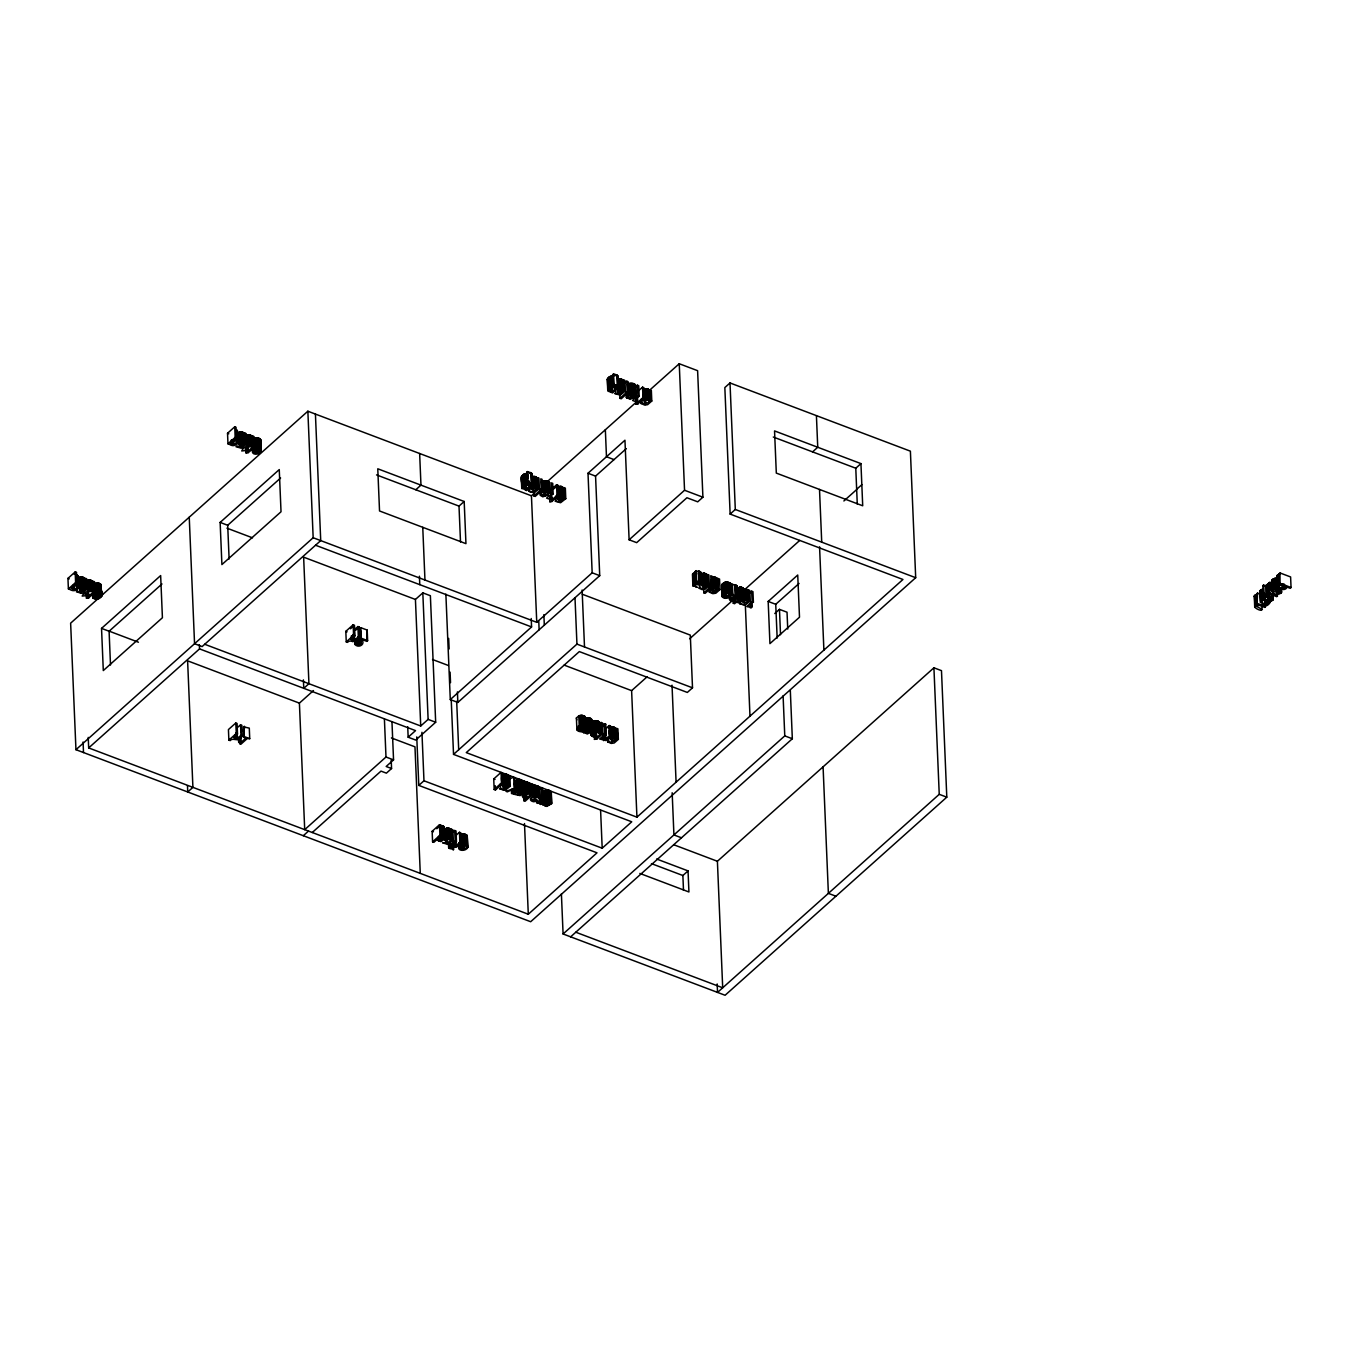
<?xml version="1.0" encoding="UTF-8"?>
<svg xmlns="http://www.w3.org/2000/svg" width="1359" height="1359" viewBox="0 0 1359 1359"><rect width="100%" height="100%" fill="white"/><g stroke="black" fill="none" stroke-linecap="round" stroke-linejoin="round"><path stroke-width="1.5" d="M1279.176 573.753L1280.059 572.971L1290.608 576.946L1291.05 587.496L1290.167 588.294L1286.939 587.071C1285.937 592.575 1272.415 587.513 1279.668 584.761L1279.176 573.753L1279.974 574.059L1276.797 575.944L1278.19 586.018M238.657 742.184L241.155 742.32L245.86 738.107L244.008 737.41L243.567 726.861L249.292 728.118L249.733 738.667L247.185 738.616L240.849 744.273L238.657 742.184L238.471 737.971M75.441 574.483L77.939 575.876L77.48 578.017M78.499 587.445L77.599 585.627L74.694 584.948L76.902 582.96L75.611 582.484L68.392 588.923L69.683 589.415C77.276 594.019 81.71 585.134 78.092 576.369M238.08 442.338L237.179 440.52L234.275 439.823L236.483 437.853L235.175 437.36L227.972 443.815L229.263 444.291C237.655 449.931 242.429 436.477 236.109 429.682M444.801 838.486L443.934 836.668L440.979 835.989L440.707 825.185L439.484 824.726L432.145 831.3L432.587 841.833L433.878 842.325L436.511 839.981L440.945 841.646L444.597 839.03L444.24 826.918L440.537 825.44M695.213 571.51L695.723 582.094L696.657 581.176C711.42 586.222 686.635 583.062 697.252 587.377L692.733 585.27L694.5 583.657L700.089 583.368L695.655 582.06L695.213 571.51L699.222 571.205L700.972 572.479L700.581 573.804M732.093 585.219L732.416 584.319L736.612 585.508L737.241 586.867L736.17 587.937M737.716 597.06C734.523 601.578 725.944 594.97 733.452 601.069C727.965 602.088 728.067 595.514 733.401 597.518C740.349 597.79 730.717 595.701 732.858 594.868L737.716 597.06L737.274 586.51M1269.901 602.275C1249.227 591.895 1270.087 617.564 1269.731 598.045M1263.343 588.991L1260.116 590.604L1260.71 592.966M1272.194 591.42C1273.349 585.406 1287.075 591.063 1279.142 594.036C1268.915 597.382 1267.42 575.214 1278.004 578.56M1254.697 606.827L1254.306 595.938L1257.483 594.223L1256.616 593.9L1257.075 604.959C1251.18 606.488 1258.961 610.633 1261.509 610.276L1262.222 605.265M449.234 846.691L450.203 847.065C448.674 849.188 455.944 846.929 453.26 850.105C453.498 847.948 447.349 849.851 449.234 846.691L449.065 842.478M1270.155 596.618L1270.325 600.831L1271.497 601.273L1273.06 598.945L1267.454 596.533L1267.03 584.608L1269.731 583.657L1270.002 589.976M582.026 726.555C586.85 732.654 575.452 731.533 579.121 727.88C581.363 724.687 584.404 729.07 585.984 727.507L585.202 716.652L582.06 715.327L578.815 715.836L576.403 717.994L576.896 719.93M522.536 484.993C520.446 480.559 520.616 472.066 527.802 474.053L527.971 478.266M608.271 381.013C605.18 378.312 611.227 374.897 613.809 376.392M531.216 794.166L532.507 794.658L525.169 801.215L523.861 800.723L526.154 798.684C516.845 797.529 528.481 789.851 531.216 794.166L530.774 783.616L530.673 794.641M722.156 586.68L721.731 584.659L724.84 582.298L728.339 582.281L731.448 583.962L731.94 595.786M252.298 451.154C251.942 455.724 260.35 454.755 261.251 450.933C259.535 443.68 249.224 455.367 252.111 446.941M458.917 847.303C458.561 851.872 466.969 850.904 467.853 847.082C466.137 839.828 455.843 851.515 458.73 843.09M101.483 596.584C101.84 592.048 93.431 592.983 92.548 596.805C94.977 603.005 106.291 596.635 101.229 590.265M466.867 837.637C469.008 833.967 462.077 833.067 460.072 835.089L460.514 845.638M551.108 793.163C551.499 788.815 543.736 789.528 542.343 792.841M551.55 803.713L551.176 801.759L547.507 800.689L544.398 801.725L542.632 804.443L546.794 806.431L551.55 803.713L551.091 791.651M591.658 720.746L590.061 718.113L585.219 718.35L585.712 732.943L588.787 732.671L590.791 730.378L589.228 729.188L586.629 729.613L584.676 731.567L585.712 732.943M592.099 731.295L591.726 729.341L588.056 728.254L584.948 729.307L583.181 732.025L587.343 734.013L592.099 731.295L591.641 719.217M525.254 485.893L525.423 490.106L526.646 490.582L531.896 485.826L531.811 483.498L527.955 482.122C539.727 487.456 511.935 482.173 525.576 489.886L525.033 473.849M617.835 377.089L616.799 374.931L613.538 373.929L612.603 374.744L613.113 385.327L617.02 386.873L615.933 388.351L613.588 386.737L610.089 387.247L607.881 389.32L608.254 391.205L612.654 392.921L618.277 387.638L617.241 385.463L613.979 384.478L613.113 385.327M77.378 591.029L76.41 591.811L81.846 593.356L87.061 589.279L86.619 578.747L85.328 578.255L85.77 588.804C71.161 583.13 88.199 597.365 77.378 591.029L77.123 586.782M244.348 433.64C237.842 426.981 235.498 439.144 238.386 444.172C242.395 446.856 241.63 448.742 236.959 445.922L235.973 446.703L241.409 448.249L246.642 444.172L246.2 433.623L244.909 433.13L244.79 444.189L244.909 433.13M238.386 444.172L241.409 442.354L244.79 444.189M557.53 498.685L560.554 496.867L564.495 498.192L564.053 487.643L565.344 488.136L565.786 498.685L560.554 502.745L555.118 501.199C566.516 502.201 555.202 502.151 557.343 494.472M444.631 829.805L447.672 827.988L452.887 829.805L453.328 840.355L448.096 844.415L442.66 842.869L448.572 842.954L445.157 840.83L444.801 829.33M445.072 840.355L448.113 838.537L452.037 839.862L451.596 829.313M640.955 399.342L641.125 403.555L644.676 405.084L647.682 404.642L651.793 401.024L651.352 390.492L650.061 389.999L650.502 400.548C635.893 394.874 652.932 409.11 642.111 402.774L641.856 398.527M523.47 791.244L524.761 791.719L520.106 795.61L514.093 794.251L519.987 794.336L516.59 792.212L516.063 781.187L518.017 779.522L522.468 781.187L523.47 791.244L522.468 781.187M522.909 791.736L519.529 789.902L516.59 792.212M607.507 737.682L607.677 741.895L611.21 743.424L614.234 742.982L618.345 739.364L617.903 728.832L616.612 728.339L617.054 738.871C602.445 733.214 619.483 747.45 608.662 741.114L608.407 736.867M707.495 585.593C693.515 578.373 710.604 594.359 699.664 587.326L699.409 583.079L699.664 587.326L698.679 588.09L702.212 589.636L705.236 589.177L709.347 585.576L708.905 575.027L707.614 574.534L707.495 585.593L707.614 574.534M748.435 601.069C733.945 594.732 752.376 608.475 739.619 603.583L745.055 605.129L750.287 601.052L749.845 590.519L748.554 590.027L748.435 601.069L748.554 590.027M360.831 632.886L360.169 634.024M359.948 644.981L361.273 643.436L359.863 628.571L360.848 627.688L367.185 630.083L367.626 640.633L366.828 641.346L361.766 639.443C365.928 644.659 358.249 648.583 354.75 644.336L354.189 629.846L357.91 626.567L359.218 627.06L359.948 644.981L356.075 643.809L355.582 639.223M514.84 777.603L515.282 788.135L512.904 793.945L511.562 793.435L511.375 789.222M511.562 793.435L513.532 789.018L507.349 791.855L505.956 791.312L515.282 788.135M99.954 596.38C96.387 588.549 89.779 604.245 99.954 596.38L99.445 583.402L94.603 583.64M696.742 573.277L693.362 573.345L692.631 575.418M540.746 493.3L540.44 495.44L542.768 496.816L548.017 495.186L547.456 481.222L541.545 481.664L541.986 492.196L540.746 493.3L540.576 489.087M730.564 583.249C735.389 608.254 730.683 584.914 722.173 595.208C721.357 597.077 723.735 598.164 725.247 598.3C733.673 598.979 728.237 587.088 729.256 582.569M440.979 835.989L440.707 825.185M100.668 586.612L101.212 584.999L99.445 583.402M260.248 441.488C262.389 437.819 255.458 436.918 253.453 438.94L253.895 449.489M237.044 432.892L237.502 430.769M1270.325 600.831L1271.599 599.387L1266.571 597.331L1263.853 598.385L1265.484 596.924L1263.275 596.091L1266.367 596.125L1265.925 585.593L1267.03 584.608M1269.918 592.966L1277.613 595.888L1276.73 596.669L1271.26 594.613L1267.166 595.48L1270.172 594.189L1269.034 593.764L1269.918 592.966L1269.476 582.416L1273.332 583.877M85.209 589.296C90.407 573.94 72.859 571.748 78.975 588.821M537.535 488.713C523.045 482.36 541.477 496.103 528.719 491.211L534.155 492.773L539.387 488.696L538.945 478.147L537.654 477.655L537.535 488.713L537.654 477.655M502.643 785.298C499.908 776.006 502.371 771.538 508.572 775.225L509.013 785.774C493.64 780.949 512.513 792.96 499.636 788.781L505.072 790.326L510.304 786.249L509.863 775.717M700.819 574.551L704.234 573.226L707.054 575.044M717.688 579.07C710.468 572.088 709.908 585.542 712.184 590.553C717.756 592.371 712.829 594.07 710.298 591.352L710.044 587.105L710.298 591.352L709.33 592.116L712.863 593.662L715.87 593.203L719.981 589.602L719.54 579.053L718.248 578.56L718.13 589.619L718.248 578.56M718.13 589.619C717.314 586.731 710.655 587.411 712.184 590.553M616.493 739.381C621.675 724.024 604.143 721.833 610.259 738.905M1268.015 603.311C1255.444 592.388 1266.758 614.591 1267.845 599.098M530.876 475.854L531.369 472.949L527.513 471.573L526.596 472.405L527.105 482.972M227.972 443.815L227.531 433.266L234.733 426.811L236.041 427.304L236.551 440.214M68.392 588.923L67.95 578.373L75.17 571.935L76.461 572.428L76.987 585.338M74.252 574.398L76.461 572.428M246.489 435.78L248.884 434.812L251.738 435.78C251.585 449.999 253.029 443.425 245.299 449.438L247.695 450.339L247.508 446.109M250.141 438.464L252.774 436.103L254.065 436.596L254.507 447.145L249.241 451.851L247.933 451.358L247.763 447.145M242.582 446.143L244.042 444.835C242.395 441.182 237.162 445.276 242.582 446.143L242.055 431.907M91.359 581.601L92.157 580.888L89.83 579.953L86.908 580.905M83.018 591.267L84.479 589.959C82.831 586.307 77.599 590.384 83.018 591.267L82.474 577.031M88.114 595.446L82.186 596.074L83.562 593.73L88.267 590.808L92.599 591.437L89.439 591.454L85.736 594.546L88.114 595.446L87.367 580.548M247.695 450.339L241.749 450.95L243.125 448.606L247.848 445.701L250.888 445.65L252.179 446.33L251.381 447.043M246.964 452.122L248.442 452.683L246.047 452.938L246.709 445.786M247.933 451.358L253.216 446.652L252.774 436.103M88.879 597.79L86.466 598.062L88.879 597.79L88.692 593.577M93.635 591.777L94.926 592.252L89.66 596.975L88.369 596.482L93.635 591.777L93.193 581.227L94.484 581.72L95.096 598.232M534.58 492.977L531.437 495.797L307.864 411.216L70.634 623.169L75.951 749.692L530.673 921.725L915.694 577.711L910.394 451.171L730.004 382.949L724.84 387.57L730.14 514.093L902.954 579.478L636.929 817.167L466.256 752.614L579.325 651.59L687.331 692.444L692.512 687.824L690.304 635.112L582.298 594.24M101.534 628.385L160.651 575.57L162.417 617.733L103.301 670.565L101.534 628.385L109.094 631.239L161.976 583.979M220.141 522.417L279.258 469.585L281.024 511.765L221.908 564.58L220.141 522.417L227.7 525.27L280.6 478.011M75.951 749.692L313.165 537.739L307.864 411.216M416.754 736.901L418.793 785.4L597.009 852.823L528.294 914.233L88.675 747.926L199.535 648.889L199.348 644.676M415.803 489.75L420.967 485.129L419.642 453.498M460.514 541.952L459.002 506.109L464.183 501.488L377.768 468.787L379.535 510.967L465.95 543.651L464.183 501.488M240.543 724.806L240.985 735.355L236.551 738.99L233.578 737.563L237.519 734.047L237.078 723.498L235.787 723.005L228.431 729.562L228.873 740.111L230.181 740.604C232.848 736.748 239.371 743.424 242.276 735.848L241.834 725.298L240.543 724.806L236.806 728.067M623.662 380.01L623.543 391.052L623.662 380.01L624.953 380.503L625.395 391.035L620.18 395.112L614.744 393.566C616.969 392.632 623.373 397.134 620.468 389.438M615.202 388.997C612.926 384.529 605.485 391.851 612.314 391.596L615.202 388.997L615.032 384.784M358.351 637.116L359.659 637.609C356.754 645.185 350.231 638.526 347.547 642.365L346.256 641.873L345.815 631.34L353.153 624.766L354.461 625.259L354.903 635.808L350.962 639.325L353.935 640.769L358.351 637.116L357.91 626.567M623.866 383.816L626.805 381.2L628.096 381.692L628.724 394.144L626.244 397.287L630.168 399.325L634.024 397.541L633.481 383.561L627.552 384.002L627.994 394.552M350.52 628.775L353.136 626.431M228.873 740.111L236.228 733.554L237.519 734.047M240.713 731.771L243.856 728.968M355.786 630.117L359.218 627.06M621.352 393.023L622.813 391.715C621.165 388.062 615.933 392.156 621.352 393.023L620.808 378.787L617.682 379.246M346.256 641.873L353.595 635.316L353.153 624.766M627.246 391.749L628.538 392.224L621.199 398.799L619.908 398.306L627.246 391.749L626.805 381.2M634.806 387.57L637.439 385.226L638.73 385.718L639.189 396.25C633.073 399.699 639.834 402.91 633.906 400.973L632.614 400.48L637.881 395.758L637.439 385.226M244.008 737.41L244.28 726.216M367.185 630.083L366.828 641.346M526.29 489.24C536.058 481.596 515.74 487.235 526.29 489.24L526.12 485.027M354.75 644.336L355.837 643.47M360.305 639.104L361.29 638.22L360.848 627.688M638.611 390.696L642.552 387.162L643.86 387.655L644.54 402.4M633.481 383.561L635.672 384.954L636.114 395.503C634.126 395.656 622.337 392.496 634.024 397.541M536.805 489.359C535.14 485.707 529.908 489.801 535.327 490.667L536.805 489.359L536.125 476.975L532.133 476.669M384.41 719.064L385.99 757.014L304.705 829.653L299.405 703.13L313.47 690.559M204.699 644.268L420.729 725.995L415.429 599.455L422.819 592.864L430.378 595.718L435.678 722.241L415.718 740.077L408.159 737.207L407.717 726.674M547.167 481.749L636.793 401.669M649.364 390.424L679.245 363.736L697.609 370.684L702.909 497.207L697.728 501.828L686.924 497.751L636.675 542.649L629.115 539.795L624.953 440.231L588.005 473.255L592.167 572.802L536.754 622.32L313.165 537.739M635.842 403.98L638.237 403.725L635.842 403.98L635.655 399.767M642.994 397.694L644.302 398.187L639.019 402.91L637.728 402.417L642.994 397.694L642.552 387.162M541.239 489.393L542.53 489.886L535.191 496.443L533.883 495.95L541.239 489.393L540.797 478.844L542.088 479.336L541.986 492.196M547.456 481.222L549.648 482.615L548.407 483.124M641.125 403.555L642.111 402.774M649.211 401.703L647.75 403.011C642.331 402.128 647.563 398.034 649.211 401.703L648.549 389.32L647.207 388.776L643.69 389.523L644.132 400.073M552.586 488.34L556.544 484.806L557.836 485.299L558.277 495.848L553.011 500.554L551.72 500.061L551.448 493.742M553.894 488.832L557.836 485.299M549.648 482.615L550.089 493.147C548.102 493.3 536.329 490.157 548.017 495.186M551.873 493.419L546.607 498.124L547.898 498.617C553.843 500.554 547.031 497.36 553.164 493.912L552.722 483.362L551.431 482.87L551.873 493.419L553.164 493.912M563.934 498.685L564.053 487.643M552.213 501.369L549.817 501.641L552.213 501.369L552.043 497.156M551.72 500.061L556.986 495.356L556.544 484.806M561.726 500.656L563.187 499.348C561.539 495.695 556.307 499.789 561.726 500.656L561.199 486.42L557.683 487.185M445.871 594.138L450.288 699.579L457.847 702.433L599.727 575.655L595.565 476.109L626.346 448.606M408.159 737.207L415.548 730.615L199.535 648.889M420.729 725.995L428.119 719.387L422.819 592.864M450.288 699.579L531.573 626.941L531.216 618.515M629.115 539.795L684.545 490.259L679.245 363.736M303.312 835.7L308.493 831.079M312.264 832.506L380.996 771.114L386.398 773.152L391.562 768.531L391.205 760.089M391.97 721.918L393.549 759.885L386.16 766.493L391.562 768.531M418.793 785.4L423.974 780.779L421.936 732.28M423.974 780.779L602.19 848.203L631.748 821.787L453.532 754.381L576.946 644.115L574.993 597.705M730.14 514.093L735.304 509.472L730.004 382.949M812.563 451.884L817.744 447.264L816.419 415.633M706.765 586.239C705.1 582.586 699.868 586.68 705.287 587.547L706.765 586.239L705.831 574.942M436.817 828.769L439.823 826.068M494.166 789.494L493.725 778.945L501.063 772.388L501.505 782.937L494.166 789.494L495.457 789.987L502.813 783.43L502.371 772.88M711.199 586.273L712.49 586.765L705.151 593.322L703.843 592.83L711.199 586.273L710.757 575.723L712.048 576.216L712.728 590.978M432.587 841.833L439.925 835.275L439.484 824.726M717.399 590.265C715.751 586.612 710.519 590.706 715.938 591.573L717.399 590.265L716.957 579.732M857.274 504.07L855.779 468.226L860.943 463.606L774.545 430.922L776.312 473.102L862.71 505.786L860.943 463.606M452.071 832.846L454.704 830.485L456.012 830.978L456.454 841.527L452.513 845.043L454.738 846.572L459.903 842.835L459.461 832.286L460.769 832.778L461.279 849.273C474.495 848.356 457.966 840.949 461.279 849.273M730.479 584.829L731.448 583.962M506.244 788.237L507.722 786.929C506.058 783.277 500.825 787.371 506.244 788.237L506.075 784.024M459.461 832.286L455.741 835.564M450.746 841.017L449.285 842.325C443.866 841.459 449.099 837.365 450.746 841.017L450.475 834.698M459.903 842.835L461.211 843.327L456.216 847.32L449.88 845.74L455.146 841.034L454.704 830.485M585.984 727.507C581.669 721.68 571.409 731.516 581.295 731.703L582.281 730.802M742.439 588.787L743.237 588.073L740.91 587.139L737.988 588.09M856.663 489.325L861.827 484.687M636.929 817.167L631.612 690.644L647.292 676.646M689.659 638.781L733.673 599.455M744.681 589.619L799.721 540.44M843.888 500.978L856.544 489.682M591.522 722.19C593 719.591 601.137 720.61 598.656 723.192M739.024 598.419L739.194 602.632L736.068 602.377L734.556 603.736L733.265 603.243L734.777 601.901L734.59 597.671M520.701 793.707L522.162 792.399C520.514 788.747 515.282 792.824 520.701 793.707L520.174 779.471M598.589 724.874L601.222 722.512L602.53 723.005L602.971 733.554L597.688 738.26L596.397 737.767L596.142 731.448M743.237 588.073L743.679 598.623L740.519 598.639L736.799 601.731L739.194 602.632M749.03 593.56L751.663 591.199L752.954 591.692L753.396 602.241C745.157 604.076 754.568 611.38 751.629 602.903M601.799 726.08L604.432 723.735L605.723 724.211L606.165 734.76L602.224 738.277L604.466 739.806L609.63 736.068L609.189 725.536L610.48 726.012L610.921 736.561L605.944 740.553L599.608 738.973L604.874 734.268L604.432 723.735M603.107 726.555L605.723 724.211M529.925 795.321C527.785 790.7 520.004 798.277 526.884 798.022L529.925 795.321L529.246 784.381M600.168 732.875C595.854 727.048 585.61 736.884 595.48 737.054C598.487 735.525 589.5 736.425 593.305 733.248C595.548 730.038 598.656 734.472 600.168 732.875L599.727 722.325M538.623 788.237C540.78 785.944 534.087 784.687 532.218 786.012M609.189 725.536L605.451 728.798L605.893 739.347M596.907 739.092L594.512 739.347L596.907 739.092L596.72 734.862M596.397 737.767L601.663 733.062L601.222 722.512M538.742 789.987L541.375 787.642L541.816 798.175L536.55 802.897L537.841 803.373C538.81 801.572 540.202 806.21 541.578 803.577L541.341 799.33M608.203 728.05L610.48 726.012M751.663 591.199L752.105 601.748L746.838 606.454L748.13 606.946C749.098 605.146 750.491 609.783 751.867 607.15M540.033 797.92C536.873 792.433 524.965 799.636 533.408 801.708C546.131 800.893 522.111 794.964 540.033 797.92L539.591 787.371M607.677 741.895L608.475 736.901M768.175 601.442L797.733 575.027L799.5 617.207L769.941 643.622L768.175 601.442L775.734 604.296L799.075 583.453M615.746 740.043C614.098 736.374 608.866 740.468 614.285 741.351L615.746 740.043L614.829 728.747M774.783 613.538L779.471 609.359L787.031 612.213L787.744 629.081M575.791 932.223L722.699 987.789L717.399 861.266L933.922 667.796L941.481 670.65L946.798 797.172L725.094 995.264L563.085 933.973L784.772 735.882L783.09 695.825M570.644 936.827L792.331 738.752L790.309 690.236M683.492 890.281L682.881 875.519L688.045 870.898L656.618 859.007M933.922 667.796L939.239 794.319L717.535 992.41L717.178 983.967M1263.275 596.091L1262.834 585.542L1265.925 585.593M1256.616 593.9L1257.517 593.119L1261.356 594.562M1269.187 594.393L1268.593 583.215L1269.476 582.416M1257.517 593.119L1257.075 604.959M1266.367 596.125L1266.537 585.049L1267.607 585.457M1267.454 596.533L1266.979 595.599M1262.392 609.478L1256.446 606.335L1259.012 605.197L1264.77 607.371L1265.654 606.573L1257.958 603.651M743.679 598.623L739.84 597.79L733.894 601.561L734.777 601.901M1261.679 590.536L1262.953 589.925M1279.6 592.898L1280.297 591.386L1277.069 589.806L1273.638 591.318L1279.193 593.102L1279.431 588.685M257.751 452.853C262.763 450.627 256.562 447.502 254.575 450.525C250.736 454.535 262.457 454.331 257.581 448.64M548.238 805.089C553.249 802.863 547.065 799.738 545.061 802.761C541.239 806.77 552.96 806.583 548.068 800.876M80.249 578.339L83.154 578.339M532.558 477.756L535.48 477.756M503.476 775.309L505.174 774.868M517.932 780.779L519.614 780.338M579.155 716.957L580.735 716.244M593.339 722.308L594.376 721.782M523.691 783.447L527.275 782.342L530.231 784.109M623.543 391.052C621.097 386.092 613.011 392.377 620.638 393.651M742.575 589.262L745.7 588.804L747.994 590.519M1274.012 579.58L1278.038 579.681M1284.34 588.345L1285.886 586.663L1281.52 585.016C1273.349 586.51 1289.198 592.558 1284.17 584.132M545.639 791.482L547.201 790.989M440.554 840.711L443.357 838.01L440.265 836.617C432.111 839.403 444.359 844.296 440.367 836.481M233.867 444.512L236.398 442.609L235.99 441.063L233.544 440.469L230.554 443.136L233.867 444.512L233.697 440.299M74.286 589.636L76.834 587.734L76.41 586.171L73.981 585.593L70.991 588.26L74.286 589.636L74.116 585.423M508.776 779.319L513.668 777.161L514.11 787.693M524.523 475.157L527.258 474.886M628.724 394.144L632.105 393.651L636.114 395.503M542.717 491.788L546.097 491.295L550.089 493.147M462.264 835.156L464.863 835.122M694.33 574.11L696.589 574.245M240.305 432.909L241.511 432.774M619.075 379.79L620.961 379.84M88.998 580.922L90.424 581.04M543.753 481.749L546.08 481.715M1279.668 584.761L1280.059 572.971M526.188 783.396L528.073 783.497M611.431 377.123L612.807 377.089M695.281 571.544L696.691 571.544M612.671 374.778L613.86 374.948M526.663 472.422L527.853 472.592M541.816 798.175L543.107 798.667L539.37 802.014L541.578 803.577M745.157 589.67L747.246 591.182L747.433 595.395M440.928 826.187L442.609 826.901M620.808 378.787L623.101 380.52M561.199 486.42L563.492 488.153M582.365 716.244L583.911 717.025M614.625 375.101L616.239 375.797M727.863 583.062L729.239 583.623M517.303 784.364L514.551 782.903L514.993 793.452M1291.05 587.496L1280.501 583.504L1280.416 584.608M1268.593 583.215L1269.731 583.657M1262.834 585.542L1265.042 586.375M773.288 437.02L855.779 468.226M624.104 390.56L625.395 391.035M637.881 395.758L639.189 396.25M650.502 400.548L651.793 401.024M614.03 459.597L606.471 456.743L605.35 429.767M684.545 490.259L702.909 497.207M735.304 509.472L915.694 577.711M588.005 473.255L595.565 476.109M538.096 488.204L539.387 488.696M556.986 495.356L558.277 495.848M564.495 498.192L565.786 498.685M708.056 585.083L709.347 585.576M718.69 589.11L719.981 589.602M748.996 600.576L750.287 601.052M752.105 601.748L753.396 602.241M729.8 596.55L724.466 594.529L727.711 593.509L730.836 595.344L730.479 586.901M376.528 474.903L459.002 506.109M227.531 433.266L228.822 433.759M592.167 572.802L599.727 575.655M245.35 443.68L246.642 444.172M253.216 446.652L254.507 447.145M315.543 545.231L531.573 626.941M576.946 644.115L692.512 687.824M784.772 735.882L792.331 738.752M939.239 794.319L946.798 797.172M226.936 528.158L252.502 537.824M415.429 599.455L303.635 557.173L308.935 683.696L303.753 688.317L303.414 679.891M564.155 665.112L631.612 690.644M432.519 659.506L448.368 665.485M345.815 631.34L347.106 631.833M353.595 635.316L354.903 635.808M361.29 638.22L367.626 640.633M601.663 733.062L602.971 733.554M604.874 734.268L606.165 734.76M609.63 736.068L610.921 736.561M617.054 738.871L618.345 739.364M67.95 578.373L69.241 578.866M85.77 588.804L87.061 589.279M428.119 719.387L435.678 722.241M681.488 837.79L673.928 834.936L672.161 792.756M835.938 896.227L828.378 893.356L823.078 766.833M108.941 631.069L138.448 642.229M299.405 703.13L187.61 660.831L192.91 787.371L187.746 791.991L187.474 785.655M391.409 737.937L414.971 746.838L420.271 873.378M673.724 844.737L717.399 861.266M493.725 778.945L495.016 779.437M501.505 782.937L502.813 783.43M509.013 785.774L510.304 786.249M385.99 757.014L393.549 759.885M651.454 863.628L682.881 875.519M639.834 873.412L688.928 891.98L688.045 870.898M243.567 726.861L245.418 727.575M240.985 735.355L242.276 735.848M244.722 736.765L249.733 738.667M432.145 831.3L433.436 831.776M439.925 835.275L441.148 835.734M452.037 839.862L453.328 840.355M455.146 841.034L456.454 841.527M529.314 472.966L530.469 473.713M514.517 784.228L515.757 784.806M589.296 718.792L590.265 719.523M597.077 721.765L598.096 722.393M734.726 585.593L735.848 586.527M647.36 389.829L648.277 390.407M448.878 829.143L449.812 829.72M517.049 782.563L516.063 781.187M561.879 487.728L562.745 488.798M242.734 433.232L243.601 434.302M1254.935 597.264L1254.255 596.278M648.549 389.32L649.942 401.041M536.125 476.975L537.094 478.164M1272.687 582.281L1271.752 580.871M84.037 579.41L83.545 578.662L83.731 582.875M359.863 628.571L360.831 632.105M444.24 826.918L444.223 839.59M1283.694 584.268L1283.864 588.481M1283.151 584.336L1283.338 588.549M1282.573 584.319L1282.76 588.549M1281.962 584.251L1282.132 588.464M1281.367 588.345L1281.554 592.558M1280.908 588.838L1281.095 593.051M1278.513 574.449L1278.955 584.982M1279.006 588.889L1279.193 593.102M1277.885 574.738L1278.326 585.287M1278.53 589.008L1278.717 593.237M1277.341 575.112L1277.766 587.734M1278.004 589.076L1278.19 593.288M1276.984 575.52L1277.511 588.906M1276.797 575.944L1277.239 586.901M1277.426 589.076L1277.613 593.288M1276.797 588.991L1276.984 593.203M1276.169 578.271L1276.611 588.821M1275.303 578.305L1275.744 588.855M1274.487 578.441L1274.929 588.991M1273.74 578.679L1274.181 589.211M1273.094 579.002L1273.536 589.551M1272.517 579.427L1272.958 589.976M1272.924 593.509L1273.196 599.846M1272.075 579.902L1272.619 592.371M1272.737 593.832L1272.992 600.151M1271.82 580.395L1272.313 591.895M1272.568 594.461L1272.754 598.673M1272.126 594.189L1272.296 598.402M1270.648 596.363L1270.818 600.576M1270.206 596.567L1270.376 600.78M1269.578 596.431L1269.833 602.75M1269.323 596.924L1269.578 603.243M1268.779 596.652L1269.136 603.736M1267.998 584.064L1268.44 594.613M1267.454 584.319L1267.896 594.868M1268.1 596.244L1268.27 600.457M1267.471 599.37L1267.641 603.583M1266.724 584.931L1267.166 595.48M1267.047 599.574L1267.217 603.787M1266.571 599.71L1266.741 603.923M1266.044 599.761L1266.214 603.991M1265.467 599.761L1265.637 603.974M1264.38 593.187L1265.025 603.889M1263.717 584.744L1264.159 595.293M1264.6 603.141L1264.77 607.371M1263.513 593.22L1263.785 599.54M1262.511 589.126L1262.953 599.676M1261.781 589.364L1262.222 599.914M1261.135 589.687L1261.577 600.236M1260.557 590.112L1260.999 600.661M1260.116 590.604L1260.557 601.137M1259.861 591.08L1260.354 602.598M1255.903 594.63L1256.345 605.18M1255.291 594.902L1255.733 605.451M1254.816 595.259L1255.257 605.791M1254.493 595.599L1255.003 607.49M819.511 489.444L821.719 542.156M819.562 546.794L823.894 650.129M779.471 609.359L780.525 634.67M775.734 604.296L777.161 638.051M751.272 602.818L751.459 607.031M750.881 602.683L751.051 606.895M747.79 590.163L748.231 600.712M747.501 589.772L747.943 600.304M747.025 589.347L747.467 599.897M746.771 590.435L746.94 594.647M746.193 588.94L746.635 599.489M745.7 588.804L746.142 599.336M745.174 588.719L745.615 599.251M744.613 588.702L745.055 599.234M745.31 604.381L749.981 716.142M744.069 588.736L744.511 599.285M743.543 588.855L743.985 599.387M743.033 589.025L743.475 599.574M742.609 587.7L743.016 599.812M742.71 595.123L742.88 599.336M741.963 587.394L742.49 602.02M742.014 596.363L742.201 600.593M741.436 587.224L742.116 601.544M740.91 587.139L741.351 597.671M740.4 587.105L740.842 597.654M739.891 587.139L740.604 602.801M739.398 587.258L739.84 597.79M738.905 587.445L739.347 597.994M739.449 599.37L739.619 603.583M738.447 587.717L738.888 598.266M737.19 586.171L737.512 597.739M736.952 585.831L737.393 596.363M736.612 585.508L737.054 596.04M736.119 585.202L736.561 595.735M735.423 584.897L735.865 595.446M734.641 584.642L735.083 595.191M732.416 584.319L732.858 594.868M733.079 599.03L733.265 603.243M731.023 583.606L731.465 594.155M729.987 582.892L730.429 593.441M729.256 593.764L729.426 597.994M728.339 582.281L728.781 592.83M727.439 582.111L727.88 592.643M726.555 582.06L726.997 592.592M725.672 582.128L726.114 592.66M724.84 582.298L725.281 592.847M724.058 582.603L724.5 593.136M724.381 593.951L724.551 598.164M723.328 583.011L723.769 593.56M722.088 584.115L722.529 594.647M721.731 584.659L722.224 596.788M721.561 585.202L722.02 596.295M717.501 578.713L717.943 589.245M717.212 578.305L717.654 588.855M716.737 577.881L717.178 588.43M715.904 577.49L716.346 588.039M715.412 577.337L715.853 587.886M715.768 587.36L715.938 591.573M714.868 577.252L715.31 587.801M714.324 577.235L714.766 587.784M713.781 577.286L714.222 587.818M713.254 577.388L713.696 587.937M712.745 577.575L713.186 588.107M712.269 577.813L712.982 592.779M711.878 578.102L712.32 588.651M711.555 585.389L711.827 590.078M709.143 587.903L709.33 592.116M706.85 574.687L707.292 585.219M706.561 574.279L707.003 584.829M706.085 573.855L706.527 584.404M706 579.172L706.272 585.491M705.253 573.464L705.695 584.013M704.76 573.311L705.202 583.86M705.117 583.334L705.287 587.547M704.234 573.226L704.675 583.775M703.673 573.209L704.115 583.758M703.13 573.26L703.571 583.792M703.673 588.617L703.843 592.83M702.62 573.362L703.062 583.911M702.093 573.549L702.535 584.081M701.635 573.787L702.076 584.319M701.074 572.818L701.686 584.625M700.751 572.122L701.261 585.1M700.395 571.799L701.023 584.353M699.902 571.493L700.344 582.043M699.222 571.205L699.664 581.737M698.441 570.95L698.883 581.499M696.216 570.627L696.657 581.176M695.876 571.51L696.318 582.06M695.876 573.107L696.318 583.657M694.891 573.022L695.332 583.555M694.058 573.107L694.5 583.657M693.362 573.345L693.803 584.438M693.073 577.83L693.413 586.273M692.767 573.753L693.073 585.967M692.478 574.059L692.835 585.627M672.026 685.174L676.086 782.172M649.296 390.135L649.738 400.684M649.024 389.744L649.466 400.276M647.699 388.912L648.141 399.461M647.207 388.776L647.648 399.308M646.68 388.691L647.122 399.223M646.137 388.657L646.578 399.206M645.576 388.708L646.018 399.257M645.066 388.827L645.508 399.359M644.557 388.997L644.998 399.546M644.081 389.235L644.795 404.201M643.453 394.229L643.707 400.565M637.473 396.081L637.728 402.417M637.065 396.845L637.235 401.058M636.658 396.692L636.844 400.922M636.182 396.471L636.352 400.684M635.248 384.614L635.689 395.146M634.789 384.24L635.231 394.79M634.211 383.884L634.653 394.433M633.379 393.753L633.549 397.966M632.564 383.272L633.005 393.821M632.733 394.263L632.903 398.476M631.663 383.102L632.105 393.651M630.78 383.051L631.222 393.6M629.913 383.119L630.355 393.668M629.064 383.306L629.506 393.838M626.635 394.008L626.822 398.221M626.057 392.53L626.448 397.779M622.898 380.146L623.356 390.696M622.626 379.756L623.068 390.305M622.15 379.331L622.592 389.88M621.318 378.94L621.759 389.472M620.282 378.702L620.723 389.252M619.738 378.685L620.18 389.218M619.194 378.719L619.636 389.269M619.721 394.093L619.908 398.306M618.668 378.838L619.109 389.37M618.974 390.101L619.143 394.314M618.005 376.12L618.6 389.557M617.784 375.696L618.277 387.638M617.394 375.305L618.396 394.212M616.799 374.931L617.241 385.463M615.457 388.538L615.712 392.785M613.538 373.929L613.979 384.478M613.164 374.829L613.588 386.737M612.467 376.103L612.909 386.635M611.754 376.103L612.196 386.635M612.128 387.366L612.314 391.596M611.04 376.205L611.499 390.118M611.176 386.143L611.346 390.356M610.327 376.409L610.769 386.941M609.647 376.715L610.31 391.205M608.985 377.123L609.427 387.655M607.796 378.21L608.169 389.099M607.439 378.77L607.932 390.797M607.286 379.314L607.745 390.356M615.848 728.475L616.29 739.024M615.559 728.084L616.001 738.616M615.083 727.66L615.525 738.209M614.914 730.853L615.27 739.296M614.251 727.252L614.693 737.801M613.758 727.116L614.285 741.351M613.232 727.031L613.673 737.563M612.671 726.997L613.113 737.546M612.128 727.048L612.569 737.597M611.601 727.167L612.043 737.699M611.091 727.337L611.533 737.886M610.633 727.575L611.074 738.124M610.242 727.863L610.684 738.413M605.027 735.491L605.197 739.721M604.67 735.576L604.84 739.789M604.296 735.593L604.466 739.806M603.889 735.525L604.059 739.755M603.413 735.389L603.651 740.655M602.971 735.168L603.141 739.381M599.387 722.003L599.829 732.552M598.996 721.697L599.438 732.246M598.504 721.374L599.166 733.758M598.606 726.997L598.877 733.316M597.858 721.102L598.3 731.635M597.06 720.848L597.501 731.38M600.593 810.253L602.19 848.203M596.244 720.695L596.686 731.244M595.412 720.644L595.854 731.193M595.684 731.957L595.854 736.17M594.596 720.712L595.038 731.261M594.936 731.94L595.123 736.17M593.781 720.899L594.223 731.448M594.138 731.855L594.512 739.347M593 721.204L593.543 735.865M591.828 719.692L592.286 730.751M591.284 718.792L591.726 729.341M590.757 718.435L591.199 728.968M591.352 731.635L591.522 735.848M590.859 729.681L591.131 735.406M590.061 718.113L590.502 728.645M589.262 717.858L589.704 728.407M588.447 717.739L588.889 728.271M588.617 728.458L588.787 732.671M587.615 717.722L588.056 728.254M588.107 728.696L588.277 732.926M582.111 590.027L584.506 646.969M587.581 728.866L587.751 733.079M586.782 717.824L587.224 728.356M587.054 728.951L587.241 733.164M586.544 728.951L586.714 733.164M585.984 718.028L586.425 728.577M586.035 728.866L586.205 733.096M585.202 716.652L585.644 727.184M584.812 716.329L585.253 726.878M584.319 716.006L584.761 726.555M585.083 728.509L585.253 732.739M583.674 715.734L584.115 726.267M582.875 715.48L583.724 732.926M583.096 726.182L583.368 732.501M582.909 725.689L583.181 732.025M582.06 715.327L582.501 725.876M581.227 715.276L581.669 725.825M581.499 726.589L581.669 730.802M581.023 725.366L581.295 731.703M580.412 715.344L580.854 725.893M580.752 726.572L580.922 730.802M579.597 715.53L580.038 726.08M579.953 726.487L580.123 730.7M578.815 715.836L579.359 730.496M578.73 726.08L578.9 730.293M578.407 725.825L578.577 730.038M576.403 717.994L576.929 730.038M563.289 487.779L563.73 498.328M563 487.388L563.441 497.938M562.524 486.964L562.966 497.513M561.692 486.573L562.133 497.105M560.672 486.335L561.114 496.884M560.842 497.071L560.859 501.437M560.112 486.318L560.554 496.867M559.568 486.352L560.01 496.901M559.042 486.471L559.483 497.02M558.532 486.641L558.974 497.19M558.073 486.896L558.515 497.428M557.853 491.397L558.124 497.717M555.848 496.188L556.103 500.435M551.041 494.489L551.227 498.702M550.65 494.353L550.82 498.566M549.24 482.258L549.682 492.807M549.648 497.411L549.817 501.641M548.781 481.901L549.223 492.434M548.204 481.545L548.645 492.077M546.539 480.916L546.981 491.465M545.655 480.746L546.097 491.295M544.755 480.695L545.197 491.245M543.889 480.763L544.33 491.312M561.403 893.899L563.085 933.973M543.056 480.95L543.498 491.499M540.05 490.718L540.236 494.931M543.872 614.642L544.313 625.191M551.295 792.127L551.737 803.169M550.735 791.227L551.176 801.759M550.208 790.853L550.65 801.385M536.89 477.807L537.332 488.34M536.601 477.4L537.043 487.949M549.512 790.53L549.953 801.08M536.142 484.399L536.312 488.611M548.713 790.275L549.155 800.825M535.293 476.584L535.735 487.134M534.8 476.431L535.327 490.667M547.898 790.157L548.34 800.689M534.274 476.346L534.716 486.896M547.065 790.14L547.507 800.689M547.558 801.13L547.728 805.343M533.713 476.329L534.155 486.879M533.17 476.38L533.611 486.913M547.031 801.283L547.201 805.496M533.713 491.737L533.883 495.95M546.233 790.242L546.675 800.791M546.505 801.368L546.692 805.581M532.66 476.482L533.102 487.032M538.776 621.369L539.132 629.812M545.995 801.368L546.182 805.581M531.981 473.781L532.592 487.202M545.435 790.445L545.876 800.995M531.777 473.34L532.269 485.282M545.486 801.3L545.655 805.513M531.369 472.949L531.811 483.498M544.67 790.768L545.112 801.317M531.556 483.515L531.726 487.745M544.976 801.147L545.18 806.278M530.791 472.575L531.233 483.124M531.42 485.435L531.59 489.648M544.534 800.927L544.704 805.157M531.131 484.008L531.216 489.172M531.437 495.797L536.754 622.32M543.957 791.193L544.398 801.725M542.666 788.118L543.158 802.829M529.178 480.984L529.347 485.197M529.449 486.199L529.704 490.446M542.615 799.177L542.819 804.919M542.343 797.597L542.632 804.443M528.549 486.998L528.719 491.211M527.513 471.573L527.955 482.122M527.156 472.49L527.581 484.399M541.001 799.262L541.171 803.475M540.593 799.109L540.78 803.322M540.236 800.128L540.661 804.409M526.443 473.747L526.884 484.297M539.183 787.014L539.625 797.563M525.746 473.747L526.188 484.297M538.725 786.657L539.081 798.786M538.827 794.539L538.996 798.752M538.147 786.3L538.589 796.85M524.319 474.053L524.761 484.602M537.4 785.978L537.841 796.527M523.623 474.359L524.285 488.849M536.499 785.689L536.941 796.238M522.96 474.767L523.402 485.316M535.599 785.519L536.041 796.068M521.771 475.854L522.247 488.866M534.716 785.468L535.157 796.017M521.431 476.414L521.907 488.459M521.278 476.958L521.737 488M533.832 785.536L534.274 796.068M533 785.706L533.441 796.255M532.065 784.109L532.66 796.561M529.993 783.65L530.435 794.2M529.687 783.26L530.129 793.809M529.246 782.92L529.687 794.913M528.617 782.614L529.059 793.163M527.955 782.427L528.396 792.976M527.275 782.342L527.717 792.892M526.545 782.359L527.003 792.892M526.714 793.809L526.884 798.022M525.831 782.461L526.273 793.01M525.118 782.682L525.559 793.231M525.627 793.69L525.797 797.903M524.302 781.187L524.914 797.648M523.776 785.553L524.132 793.996M523.691 796.51L523.861 800.723M524.489 823.554L528.294 914.233M522.264 780.83L522.705 791.38M521.975 780.44L522.417 790.972M522.162 792.025L522.349 796.238M521.499 780.015L521.941 790.564M520.667 779.607L521.109 790.157M519.631 779.386L520.072 789.919M519.817 790.123L519.987 794.336M519.087 779.37L519.529 789.902M518.543 779.403L518.985 789.953M518.017 779.522L518.458 790.055M518.323 790.785L518.509 794.998M517.507 779.692L517.949 790.242M517.049 779.93L517.745 794.896M516.658 780.219L516.964 792.688M516.233 780.712L516.675 791.261M514.619 782.937L515.061 793.469M513.906 790.038L514.093 794.251M507.807 775.36L508.453 786.266M507.519 774.97L507.96 785.519M507.043 774.545L507.485 785.094M506.211 774.154L506.652 784.687M505.718 774.001L506.16 784.551M505.191 773.917L505.633 784.466M505.361 784.653L505.548 788.866M504.631 773.9L505.072 784.432M505.191 784.806L505.378 789.018M504.885 785.043L505.055 789.256M504.087 773.934L504.529 784.483M503.56 774.052L504.019 784.602M503.051 774.222L503.493 784.772M502.592 774.477L503.306 789.426M500.435 783.786L500.622 787.999M495.288 785.757L495.457 789.987M467.224 835.547L467.853 847.082M467.241 837.076L467.683 847.625M466.85 835.139L467.309 848.186M466.324 834.766L466.766 845.298M465.627 834.443L466.069 844.975M464.829 834.188L465.271 844.737M464.014 834.069L464.455 844.602M464.183 844.788L464.37 849.001M457.405 691.901L457.847 702.433M463.198 834.052L463.64 844.602M463.674 845.026L463.844 849.256M463.147 845.196L463.334 849.409M462.366 834.154L462.807 844.703M456.675 701.244L458.696 749.76M462.638 845.281L462.807 849.494M461.55 834.358L461.992 844.907M462.111 845.281L462.298 849.494M461.601 845.213L461.788 849.426M459.648 845.417L459.818 849.63M459.104 842.529L459.291 849.256M458.561 843.616L458.747 848.356M448.674 638.39L449.116 648.939M450.084 672.127L450.525 682.677M451.222 699.545L453.532 754.381M455.911 839.777L456.182 846.096M455.299 842.257L455.486 846.47M454.942 842.342L455.112 846.555M454.569 842.359L454.738 846.572M454.161 842.291L454.331 846.504M453.702 842.155L453.872 846.368M453.243 841.917L453.43 846.147M452.853 843.939L453.04 848.152M452.105 843.769L452.275 847.982M450.831 829.449L451.477 840.355M450.559 829.058L451.001 839.607M451.239 843.786L451.409 848.016M450.067 828.633L450.508 839.183M449.234 828.243L449.676 838.775M449.71 841.527L449.88 845.74M448.742 828.09L449.183 838.639M448.215 828.005L448.657 838.554M448.572 843.107L448.912 848.322M447.672 827.988L448.113 838.537M448.487 843.65L448.657 847.88M447.111 828.022L447.553 838.571M446.601 828.141L447.043 838.69M446.092 828.311L446.533 838.86M446.16 839.301L446.33 843.531M445.616 828.565L446.058 839.098M445.225 828.854L445.667 839.386M443.951 826.493L444.597 839.03M443.493 826.119L443.934 836.668M442.881 825.83L443.323 836.38M442.27 825.626L442.711 836.176M441.709 825.525L442.151 836.057M439.908 836.583L440.095 840.813M439.45 836.6L439.637 840.83M438.991 836.549L439.178 840.762M438.532 836.414L438.702 840.626M422.751 527.309L424.959 580.038M419.421 576.216L419.778 584.659M360.882 639.817L361.052 644.03M360.254 636.131L360.611 644.574M358.861 636.725L359.218 645.168M358.096 636.708L358.453 645.151M357.417 638.611L357.672 644.947M356.738 638.288L357.009 644.608M356.262 639.97L356.432 644.2M355.888 639.596L356.075 643.809M353.663 634.432L353.935 640.769M353.306 634.517L353.561 640.836M352.932 634.534L353.187 640.853M352.61 636.573L352.779 640.802M352.151 636.437L352.389 641.703M351.692 636.216L351.879 640.429M351.335 635.893L351.505 640.123M315.424 414.07L320.724 540.61L202.117 646.578L194.558 643.724L189.241 517.184M260.792 439.874L261.251 450.933M260.605 439.399L261.064 451.477M260.248 438.991L260.69 452.037M259.722 438.617L260.164 449.149M259.025 438.294L259.467 448.827M258.21 438.04L258.652 448.589M257.395 437.921L257.836 448.453M256.579 437.904L257.021 448.436M257.055 448.878L257.225 453.108M256.528 449.048L256.715 453.26M255.747 438.006L256.188 448.538M256.019 449.133L256.188 453.345M255.509 449.133L255.679 453.345M254.931 438.21L255.373 448.759M254.999 449.065L255.169 453.277M254.167 438.532L254.609 449.065M254.49 448.912L254.66 453.125M254.031 448.691L254.218 452.921M253.504 448.181L253.895 452.666M251.738 435.78L252.179 446.33M251.109 435.407L251.551 445.939M250.447 435.101L250.99 446.754M249.92 434.931L250.362 445.48M249.41 434.846L249.852 445.378M248.884 434.812L249.326 445.344M248.391 434.846L248.833 445.395M247.882 434.965L248.323 445.497M247.406 435.152L247.848 445.701M246.947 435.424L247.389 445.973M245.877 448.725L246.047 452.938M244.144 433.283L244.586 443.815M243.856 432.875L244.297 443.425M243.38 432.451L243.822 443M242.548 432.06L242.989 442.609M241.528 431.822L241.97 442.371M241.698 442.558L241.885 446.788M240.968 431.805L241.409 442.354M241.528 442.711L241.715 446.924M241.222 442.949L241.392 447.162M240.424 431.856L240.866 442.388M239.897 431.958L240.339 442.507M239.388 432.145L239.83 442.677M238.929 432.383L239.643 447.349M238.538 432.672L238.98 443.221M238.114 433.164L238.555 443.697M237.196 430.344L237.876 442.881M236.738 429.971L237.179 440.52M234.733 426.811L235.175 437.36M233.221 440.401L233.408 444.614M232.763 440.435L232.933 444.648M232.304 440.367L232.474 444.58M231.828 440.231L231.998 444.444M231.319 439.993L231.506 444.206M240.883 736L241.155 742.32M239.83 736.833L240.101 743.373M239.609 739.653L239.779 743.866M239.337 738.362L239.524 742.575M239.116 737.393L239.286 741.623M236.993 732.297L237.247 738.616M227.7 525.27L229.11 559.008M235.787 723.005L236.551 738.99M235.922 732.756L236.194 739.075M235.634 734.879L235.82 739.092M235.226 734.811L235.413 739.024M234.767 734.675L234.954 738.888M109.094 631.239L110.504 664.993M101.025 584.523L101.67 596.057M100.668 584.098L101.11 594.647M100.141 583.724L100.583 594.274M98.646 583.164L99.088 593.696M97.831 583.028L98.273 593.577M98.001 593.747L98.171 597.977M96.999 583.011L97.44 593.56M97.474 594.002L97.661 598.215M96.965 594.155L97.135 598.385M96.166 583.113L96.608 593.662M96.438 594.24L96.625 598.453M95.368 583.334L95.809 593.866M95.928 594.24L96.098 598.47M95.419 594.172L95.589 598.385M94.467 593.815L94.637 598.028M92.922 594.002L93.108 598.232M92.157 580.888L92.599 591.437M92.565 593.577L92.752 597.807M91.529 580.514L91.97 591.063M90.883 580.225L91.325 590.757M90.357 580.055L90.798 590.587M89.83 579.953L90.272 590.502M89.32 579.919L89.762 590.469M88.811 579.953L89.252 590.502M88.318 580.072L88.76 590.621M87.825 580.276L88.267 590.808M88.097 590.146L88.369 596.482M86.296 593.832L86.466 598.062M84.564 578.39L85.005 588.94M84.292 578L84.734 588.532M83.816 577.575L84.258 588.124M84.258 589.84L84.428 594.053M82.967 577.167L83.426 587.717M81.948 576.946L82.389 587.479M88.233 737.393L88.675 747.926M81.404 576.929L81.846 587.462M80.861 576.963L81.302 587.513M80.334 577.082L80.776 587.615M80.64 588.345L80.81 592.558M79.824 577.252L80.266 587.801M79.349 577.49L80.062 592.456M78.958 577.779L79.4 588.328M77.939 575.876L78.295 587.988M77.633 575.452L78.075 586.001M77.157 575.095L77.599 585.627M83.069 742.014L83.511 752.563M75.17 571.935L75.611 582.484M73.658 585.525L73.828 589.738M73.182 585.542L73.369 589.755M72.723 585.491L72.893 589.704M531.556 799.143L533.17 800.825L536.024 800.094L531.556 799.143M541.595 494.37L543.209 496.069L546.08 495.322L541.595 494.37M627.62 396.726L629.234 398.425L632.088 397.677L627.62 396.726M723.396 595.735L725.01 597.416L727.863 596.669L723.396 595.735M743.628 601.018L746.227 603.039L747.688 601.731L745.598 600.202L743.628 601.018"/></g></svg>
